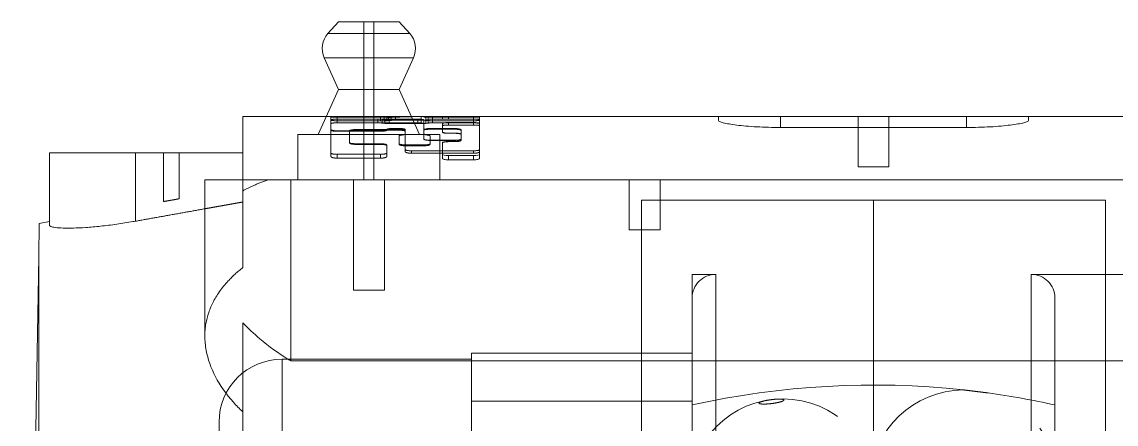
# Model space of a CAD drawing. Header units: millimetres. Extents: x -654804 to -654016, y 0 to 722.
# Drawn here: x -654803.1 to -654733.7, y 501.1 to 526.6 of the extents above; entities that cross this region are included whole.
import ezdxf

# ---------------------------------------------------------------- set-up
doc = ezdxf.new("R2010")
doc.units = ezdxf.units.MM
doc.linetypes.add('HIDDEN', pattern=[9.525, 6.35, -3.175])
for name, color, linetype, lineweight in [('Estreito visível (ISO)', 7, 'Continuous', 9), ('OCULTO', 3, 'HIDDEN', 5), ('Visível (ISO)', 7, 'Continuous', 9)]:
    doc.layers.add(name, color=color, linetype=linetype, lineweight=lineweight)

msp = doc.modelspace()

# ---------------------------------------------------------------- linework, layer by layer
at = {"layer": 'Estreito visível (ISO)'}
for p, q in [((-654783.712, 525.902), (-654778.53, 525.902)), ((-654783.953, 524.36), (-654778.289, 524.36)), ((-654776.57, 520.638), (-654776.57, 520.627)), ((-654776.062, 520.638), (-654776.062, 520.482)), ((-654774.492, 520.638), (-654774.492, 520.482)), ((-654755.016, 520.638), (-654755.016, 519.945)), ((-654743.226, 520.638), (-654743.226, 519.945)), ((-654777.24, 519.886), (-654777.24, 519.833)), ((-654775.669, 519.886), (-654775.669, 519.833)), ((-654795.913, 518.338), (-654795.913, 514.007)), ((-654776.062, 518.17), (-654776.062, 517.893)), ((-654774.492, 518.17), (-654774.492, 517.893)), ((-654802.055, 450.668), (-654802.055, 511.754))]:
    msp.add_line(p, q, dxfattribs=at)
at = {"layer": 'OCULTO', "ltscale": 5}
for p, q in [((-654781.443, 526.638), (-654781.443, 516.638)), ((-654780.8, 526.638), (-654780.8, 516.638)), ((-654783.821, 520.638), (-654783.521, 520.638)), ((-654783.521, 520.638), (-654783.521, 520.408)), ((-654783.129, 520.638), (-654783.521, 520.638)), ((-654783.521, 520.408), (-654783.521, 519.811)), ((-654783.406, 520.638), (-654783.406, 520.627)), ((-654783.129, 520.638), (-654783.129, 520.482)), ((-654783.129, 520.638), (-654780.381, 520.638)), ((-654779.988, 520.605), (-654783.129, 520.605)), ((-654780.543, 520.482), (-654783.129, 520.482)), ((-654783.129, 520.482), (-654783.129, 520.239)), ((-654780.543, 520.482), (-654780.543, 520.239)), ((-654778.025, 520.482), (-654780.543, 520.482)), ((-654780.381, 520.638), (-654780.381, 520.373)), ((-654779.988, 520.638), (-654780.381, 520.638)), ((-654780.103, 520.43), (-654780.266, 520.46)), ((-654780.266, 520.46), (-654780.266, 520.226)), ((-654780.151, 520.638), (-654780.151, 520.373)), ((-654780.103, 520.43), (-654780.103, 520.208)), ((-654779.988, 520.638), (-654779.988, 520.406)), ((-654779.988, 520.638), (-654779.893, 520.638)), ((-654779.893, 520.638), (-654779.893, 520.581)), ((-654779.893, 520.638), (-654778.421, 520.638)), ((-654779.873, 520.638), (-654779.873, 520.383)), ((-654778.318, 520.408), (-654779.825, 520.408)), ((-654779.825, 520.408), (-654779.825, 520.196)), ((-654779.71, 520.638), (-654779.71, 520.397)), ((-654779.433, 520.638), (-654779.433, 520.406)), ((-654779.433, 520.406), (-654777.795, 520.406)), ((-654778.025, 520.482), (-654778.025, 520.239)), ((-654777.795, 520.638), (-654777.795, 520.408)), ((-654777.795, 520.408), (-654777.795, 520.196)), ((-654777.632, 520.638), (-654777.632, 520.605)), ((-654774.492, 520.605), (-654777.632, 520.605)), ((-654777.632, 520.408), (-654777.632, 520.196)), ((-654777.517, 520.638), (-654777.517, 520.43)), ((-654777.517, 520.43), (-654777.517, 520.208)), ((-654777.355, 520.638), (-654777.355, 520.46)), ((-654777.355, 520.46), (-654777.355, 520.226)), ((-654777.077, 520.638), (-654777.077, 520.482)), ((-654777.077, 520.482), (-654777.077, 520.239)), ((-654776.062, 520.482), (-654776.062, 520.466)), ((-654774.492, 520.466), (-654776.062, 520.466)), ((-654774.492, 520.482), (-654774.492, 520.239)), ((-654774.231, 520.638), (-654774.231, 520.633)), ((-654774.099, 520.408), (-654774.099, 520.493)), ((-654750.104, 520.638), (-654750.104, 517.461)), ((-654748.139, 520.638), (-654748.139, 517.461)), ((-654783.521, 519.811), (-654783.521, 519.772)), ((-654783.521, 519.772), (-654783.521, 519.364)), ((-654780.381, 520.373), (-654783.129, 520.373)), ((-654783.129, 520.239), (-654780.543, 520.239)), ((-654783.129, 519.737), (-654780.381, 519.737)), ((-654783.129, 519.737), (-654783.129, 519.709)), ((-654780.381, 519.709), (-654783.129, 519.709)), ((-654782.344, 519.737), (-654782.344, 519.709)), ((-654782.344, 519.364), (-654782.344, 519.709)), ((-654781.951, 519.811), (-654781.951, 519.772)), ((-654781.951, 519.811), (-654779.203, 519.811)), ((-654781.951, 519.772), (-654779.203, 519.772)), ((-654778.025, 520.239), (-654780.543, 520.239)), ((-654780.381, 520.373), (-654780.151, 520.373)), ((-654780.381, 519.737), (-654780.381, 519.709)), ((-654779.988, 519.811), (-654779.988, 519.772)), ((-654779.825, 520.196), (-654777.795, 520.196)), ((-654779.595, 519.886), (-654779.203, 519.886)), ((-654779.595, 519.886), (-654779.595, 519.833)), ((-654779.203, 519.833), (-654779.595, 519.833)), ((-654779.203, 519.886), (-654779.203, 519.833)), ((-654779.203, 519.811), (-654779.203, 519.772)), ((-654778.81, 519.811), (-654778.81, 519.544)), ((-654777.632, 519.811), (-654777.632, 520.196)), ((-654777.077, 520.373), (-654774.492, 520.373)), ((-654777.077, 520.239), (-654774.492, 520.239)), ((-654776.455, 520.184), (-654776.455, 520.053)), ((-654776.455, 520.053), (-654776.455, 519.645)), ((-654774.492, 520.259), (-654776.062, 520.259)), ((-654776.062, 520.259), (-654776.062, 520.103)), ((-654774.492, 520.103), (-654776.062, 520.103)), ((-654774.492, 520.239), (-654774.492, 520.103)), ((-654783.521, 519.364), (-654783.521, 518.107)), ((-654782.344, 518.964), (-654782.344, 519.364)), ((-654779.203, 519.407), (-654779.203, 519.364)), ((-654779.203, 519.364), (-654779.203, 518.916)), ((-654778.925, 519.491), (-654779.088, 519.46)), ((-654779.088, 519.46), (-654779.088, 519.458)), ((-654778.925, 519.491), (-654778.925, 519.488)), ((-654778.81, 519.544), (-654778.81, 519.537)), ((-654778.81, 519.537), (-654778.81, 519.364)), ((-654778.81, 519.364), (-654778.81, 518.842)), ((-654777.632, 519.544), (-654777.632, 519.537)), ((-654777.632, 519.364), (-654777.632, 519.537)), ((-654777.632, 519.21), (-654777.632, 519.364)), ((-654777.517, 519.491), (-654777.517, 519.488)), ((-654777.355, 519.46), (-654777.517, 519.491)), ((-654777.355, 519.46), (-654777.355, 519.458)), ((-654777.24, 519.364), (-654777.24, 519.407)), ((-654777.24, 518.916), (-654777.24, 519.364)), ((-654775.669, 519.14), (-654777.24, 519.14)), ((-654775.669, 519.13), (-654777.24, 519.13)), ((-654776.062, 519.587), (-654776.062, 519.578)), ((-654776.062, 519.587), (-654775.669, 519.587)), ((-654776.062, 519.578), (-654775.669, 519.578)), ((-654776.062, 519.065), (-654776.062, 519.048)), ((-654776.062, 519.048), (-654775.669, 519.048)), ((-654775.669, 519.587), (-654775.669, 519.578)), ((-654775.669, 519.14), (-654775.669, 519.13)), ((-654775.669, 519.065), (-654775.669, 519.048)), ((-654775.277, 519.14), (-654775.277, 519.13)), ((-654794.14, 518.338), (-654794.14, 515.253)), ((-654793.158, 518.338), (-654793.158, 515.427)), ((-654781.951, 518.916), (-654781.951, 518.877)), ((-654780.381, 518.916), (-654781.951, 518.916)), ((-654780.381, 518.877), (-654781.951, 518.877)), ((-654780.381, 518.916), (-654780.381, 518.877)), ((-654779.988, 518.842), (-654779.988, 518.789)), ((-654779.988, 518.107), (-654779.988, 518.789)), ((-654779.203, 518.916), (-654779.203, 518.877)), ((-654778.81, 518.842), (-654777.632, 518.842)), ((-654778.81, 518.842), (-654778.81, 518.789)), ((-654777.632, 518.789), (-654778.81, 518.789)), ((-654778.81, 518.789), (-654778.81, 518.412)), ((-654778.418, 518.469), (-654778.418, 518.313)), ((-654778.418, 518.469), (-654774.492, 518.469)), ((-654778.418, 518.313), (-654774.492, 518.313)), ((-654777.632, 518.842), (-654777.632, 518.789)), ((-654777.24, 518.916), (-654777.24, 518.877)), ((-654774.492, 518.469), (-654774.492, 518.313)), ((-654783.129, 518.245), (-654783.129, 518.001)), ((-654783.129, 518.245), (-654780.381, 518.245)), ((-654783.129, 518.001), (-654780.381, 518.001)), ((-654780.381, 518.245), (-654780.381, 518.001)), ((-654748.139, 517.461), (-654750.104, 517.461)), ((-654789.121, 516.638), (-654789.121, 515.918)), ((-654782.104, 516.638), (-654782.104, 509.638)), ((-654780.139, 516.638), (-654780.139, 509.638)), ((-654764.604, 516.638), (-654764.604, 513.461)), ((-654762.639, 516.638), (-654762.639, 513.461)), ((-654789.121, 511.067), (-654789.121, 515.918)), ((-654794.14, 515.253), (-654793.158, 515.427)), ((-654762.639, 513.461), (-654764.604, 513.461)), ((-654760.621, 502.6), (-654760.621, 510.638)), ((-654760.621, 510.638), (-654759.121, 510.638)), ((-654759.121, 450.668), (-654759.121, 510.638)), ((-654739.121, 450.668), (-654739.121, 510.638)), ((-654739.121, 510.638), (-654723.621, 510.638)), ((-654780.139, 509.638), (-654782.104, 509.638)), ((-654737.621, 450.668), (-654737.621, 509.138)), ((-654786.621, 450.668), (-654786.621, 505.263)), ((-654786.621, 505.263), (-654774.621, 505.263)), ((-654774.621, 502.6), (-654774.621, 505.638)), ((-654774.621, 505.638), (-654760.621, 505.638)), ((-654734.418, 505.148), (-654763.825, 505.148)), ((-654774.621, 450.668), (-654774.621, 502.6)), ((-654774.621, 502.6), (-654760.621, 502.6)), ((-654760.621, 502.6), (-654760.621, 501.301)), ((-654790.621, 450.668), (-654790.621, 501.263)), ((-654760.621, 450.668), (-654760.621, 501.301))]:
    msp.add_line(p, q, dxfattribs=at)
msp.add_circle((-654754.871, 496.79), 5.953, dxfattribs=at)
msp.add_circle((-654754.871, 496.79), 5.953, dxfattribs=at)
for centre, radius, start, end in [((-654782.147, 450.638), 70, 90, 91.03063), ((-654782.147, 450.638), 70, 88.23234, 90), ((-654773.903, 450.638), 70, 94.75904, 94.89262), ((-654783.325, 450.638), 70, 85.10738, 85.24096), ((-654759.121, 509.138), 1.5, 90, 180), ((-654739.121, 509.138), 1.5, 0, 90), ((-654786.621, 501.263), 4, 90, 180), ((-654749.121, 450.636), 52.987, 83.84543, 102.53491), ((-654743.371, 497.365), 5.953, 90.66609, 75.30395), ((-654749.121, 450.636), 52.987, 77.46509, 82.12462)]:
    msp.add_arc(centre, radius, start, end, dxfattribs=at)
for centre, major_axis, ratio, start_param, end_param in [((-654783.129, 520.408), (-0.393, 0), 0.189969, 4.712389, 6.283185), ((-654780.543, 520.408), (-0.393, 0), 0.189969, 3.926991, 4.712389), ((-654779.825, 520.482), (-0.393, 0), 0.189969, 0.785398, 1.570796), ((-654777.464, 450.638), (0, -70), 0.857143, 3.157479, 3.182092), ((-654778.025, 520.408), (0.393, 0), 0.189969, 0, 1.570796), ((-654775.203, 450.638), (78.75, 0), 0.888889, 1.570796, 1.601648), ((-654775.203, 450.638), (78.75, 0), 0.888889, 1.558448, 1.570796), ((-654783.129, 519.811), (-0.393, 0), 0.189969, 0, 1.570796), ((-654781.951, 519.737), (-0.393, 0), 0.189969, 4.712389, 6.283185), ((-654780.381, 519.811), (0.393, 0), 0.189969, 4.712389, 6.283185), ((-654774.492, 450.638), (53.995, -53.995), 0.825056, 2.340877, 2.343208), ((-654779.595, 519.811), (-0.393, 0), 0.189969, 4.712389, 6.283185), ((-654779.203, 519.811), (0.393, 0), 0.189969, 0, 1.570796), ((-654779.203, 519.737), (0.393, 0), 0.189969, 0, 1.570796), ((-654783.129, 450.638), (53.995, 53.995), 0.825056, 0.798385, 0.800716), ((-654776.062, 520.184), (-0.393, 0), 0.189969, 4.712389, 6.283185), ((-654774.492, 520.184), (0.393, 0), 0.189969, 0, 1.570796), ((-654778.81, 519.407), (-0.393, 0), 0.189969, 5.497787, 6.283185), ((-654779.595, 450.638), (53.995, 53.995), 0.825056, 0.871389, 0.873712), ((-654779.203, 519.544), (0.393, 0), 0.189969, 5.497787, 6.283185), ((-654777.24, 519.214), (-0.393, 0), 0.189969, 0, 1.570796), ((-654777.24, 519.544), (-0.393, 0), 0.189969, 0.703081, 0.785398), ((-654776.847, 450.638), (53.995, -53.995), 0.825056, 2.267881, 2.270204), ((-654777.632, 519.407), (0.393, 0), 0.189969, 0, 0.785398), ((-654776.062, 519.662), (-0.393, 0), 0.189969, 0, 1.570796), ((-654775.669, 519.513), (0.393, 0), 0.189969, 0, 1.570796), ((-654775.669, 519.214), (0.393, 0), 0.189969, 4.712389, 6.283185), ((-654783.129, 518.319), (-0.393, 0), 0.189969, 0, 1.570796), ((-654781.951, 518.991), (-0.393, 0), 0.189969, 0, 1.570796), ((-654780.381, 518.842), (0.393, 0), 0.189969, 0, 1.570796), ((-654780.381, 518.319), (0.393, 0), 0.189969, 4.712389, 6.283185), ((-654778.81, 518.916), (-0.393, 0), 0.189969, 0, 1.570796), ((-654778.418, 518.543), (-0.393, 0), 0.189969, 0, 1.570796), ((-654777.632, 518.916), (0.393, 0), 0.189969, 4.712389, 6.283185), ((-654774.492, 518.543), (0.393, 0), 0.189969, 4.712389, 6.283185)]:
    msp.add_ellipse(centre, major_axis=major_axis, ratio=ratio, start_param=start_param, end_param=end_param, dxfattribs=at)
for points, knots in [([(-654783.521, 520.621), (-654783.521, 520.623), (-654783.511, 520.624), (-654783.471, 520.626), (-654783.441, 520.626), (-654783.406, 520.627)], [1.7748463, 1.7748463, 1.7748463, 1.7748463, 1.9227615, 1.9227615, 2.0706629, 2.0706629, 2.0706629, 2.0706629]), ([(-654783.129, 520.605), (-654783.178, 520.605), (-654783.231, 520.605), (-654783.327, 520.603), (-654783.371, 520.602), (-654783.441, 520.6), (-654783.471, 520.599), (-654783.511, 520.595), (-654783.521, 520.594), (-654783.521, 520.592)], [1.1834714, 1.1834714, 1.1834714, 1.1834714, 1.3313498, 1.3313498, 1.4792283, 1.4792283, 1.6272048, 1.6272048, 1.7751813, 1.7751813, 1.7751813, 1.7751813]), ([(-654783.129, 520.373), (-654783.178, 520.373), (-654783.231, 520.374), (-654783.327, 520.378), (-654783.371, 520.38), (-654783.441, 520.386), (-654783.471, 520.39), (-654783.511, 520.398), (-654783.521, 520.402), (-654783.521, 520.406)], [1.1850447, 1.1850447, 1.1850447, 1.1850447, 1.3329064, 1.3329064, 1.4807681, 1.4807681, 1.6291967, 1.6291967, 1.7776252, 1.7776252, 1.7776252, 1.7776252]), ([(-654779.988, 520.406), (-654779.988, 520.402), (-654779.998, 520.398), (-654780.038, 520.39), (-654780.068, 520.386), (-654780.138, 520.38), (-654780.182, 520.378), (-654780.279, 520.374), (-654780.331, 520.373), (-654780.381, 520.373)], [0.5924641, 0.5924641, 0.5924641, 0.5924641, 0.7408926, 0.7408926, 0.8893212, 0.8893212, 1.0371829, 1.0371829, 1.1850447, 1.1850447, 1.1850447, 1.1850447]), ([(-654780.151, 520.373), (-654780.101, 520.373), (-654780.049, 520.374), (-654779.952, 520.378), (-654779.908, 520.38), (-654779.873, 520.383), (-654779.873, 520.383), (-654779.873, 520.383)], [0, 0, 0, 0, 0.1478617, 0.1478617, 0.2957235, 0.2957235, 0.2959974, 0.2959974, 0.2959974, 0.2959974]), ([(-654779.893, 520.581), (-654779.92, 520.58), (-654779.942, 520.578), (-654779.978, 520.575), (-654779.988, 520.572), (-654779.988, 520.57)], [0.3255978, 0.3255978, 0.3255978, 0.3255978, 0.4437739, 0.4437739, 0.5917962, 0.5917962, 0.5917962, 0.5917962]), ([(-654779.71, 520.397), (-654779.71, 520.397), (-654779.71, 520.397), (-654779.675, 520.4), (-654779.631, 520.402), (-654779.535, 520.406), (-654779.482, 520.406), (-654779.433, 520.406)], [0.889348, 0.889348, 0.889348, 0.889348, 0.8896219, 0.8896219, 1.0374745, 1.0374745, 1.185327, 1.185327, 1.185327, 1.185327]), ([(-654777.795, 520.406), (-654777.746, 520.406), (-654777.693, 520.406), (-654777.597, 520.402), (-654777.552, 520.4), (-654777.518, 520.397), (-654777.518, 520.397), (-654777.517, 520.397)], [1.185327, 1.185327, 1.185327, 1.185327, 1.3331796, 1.3331796, 1.4810322, 1.4810322, 1.4813061, 1.4813061, 1.4813061, 1.4813061]), ([(-654777.355, 520.383), (-654777.355, 520.383), (-654777.355, 520.383), (-654777.32, 520.38), (-654777.276, 520.378), (-654777.179, 520.374), (-654777.127, 520.373), (-654777.077, 520.373)], [-0.2959974, -0.2959974, -0.2959974, -0.2959974, -0.2957235, -0.2957235, -0.1478617, -0.1478617, 0, 0, 0, 0]), ([(-654776.062, 520.466), (-654776.111, 520.466), (-654776.164, 520.467), (-654776.261, 520.47), (-654776.305, 520.472), (-654776.373, 520.476), (-654776.402, 520.479), (-654776.422, 520.482)], [1.1843125, 1.1843125, 1.1843125, 1.1843125, 1.3321832, 1.3321832, 1.4800539, 1.4800539, 1.6227657, 1.6227657, 1.6227657, 1.6227657]), ([(-654774.099, 520.592), (-654774.099, 520.594), (-654774.109, 520.595), (-654774.149, 520.599), (-654774.179, 520.6), (-654774.249, 520.602), (-654774.293, 520.603), (-654774.39, 520.605), (-654774.442, 520.605), (-654774.492, 520.605)], [0.5917616, 0.5917616, 0.5917616, 0.5917616, 0.7397381, 0.7397381, 0.8877146, 0.8877146, 1.035593, 1.035593, 1.1834714, 1.1834714, 1.1834714, 1.1834714]), ([(-654774.279, 520.47), (-654774.299, 520.47), (-654774.32, 520.469), (-654774.39, 520.467), (-654774.442, 520.466), (-654774.492, 520.466)], [0.9697917, 0.9697917, 0.9697917, 0.9697917, 1.0364418, 1.0364418, 1.1843125, 1.1843125, 1.1843125, 1.1843125]), ([(-654774.492, 520.373), (-654774.442, 520.373), (-654774.39, 520.374), (-654774.293, 520.378), (-654774.249, 520.38), (-654774.179, 520.386), (-654774.149, 520.39), (-654774.109, 520.398), (-654774.099, 520.402), (-654774.099, 520.406)], [0, 0, 0, 0, 0.1478617, 0.1478617, 0.2957235, 0.2957235, 0.444152, 0.444152, 0.5925806, 0.5925806, 0.5925806, 0.5925806]), ([(-654774.231, 520.633), (-654774.225, 520.633), (-654774.219, 520.633), (-654774.179, 520.632), (-654774.149, 520.632), (-654774.109, 520.63), (-654774.099, 520.63), (-654774.099, 520.629)], [0.2729278, 0.2729278, 0.2729278, 0.2729278, 0.2957663, 0.2957663, 0.443667, 0.443667, 0.5915677, 0.5915677, 0.5915677, 0.5915677]), ([(-654783.521, 520.196), (-654783.521, 520.201), (-654783.511, 520.207), (-654783.471, 520.218), (-654783.441, 520.222), (-654783.371, 520.23), (-654783.327, 520.233), (-654783.231, 520.238), (-654783.178, 520.239), (-654783.129, 520.239)], [-0.5925115, -0.5925115, -0.5925115, -0.5925115, -0.4441191, -0.4441191, -0.2957268, -0.2957268, -0.1478634, -0.1478634, 0, 0, 0, 0]), ([(-654783.129, 519.709), (-654783.178, 519.709), (-654783.231, 519.711), (-654783.327, 519.718), (-654783.371, 519.722), (-654783.441, 519.734), (-654783.471, 519.741), (-654783.511, 519.756), (-654783.521, 519.764), (-654783.521, 519.772)], [1.1834132, 1.1834132, 1.1834132, 1.1834132, 1.3312924, 1.3312924, 1.4791717, 1.4791717, 1.6271338, 1.6271338, 1.7750959, 1.7750959, 1.7750959, 1.7750959]), ([(-654782.344, 519.709), (-654782.344, 519.717), (-654782.334, 519.726), (-654782.294, 519.741), (-654782.263, 519.749), (-654782.194, 519.76), (-654782.15, 519.764), (-654782.053, 519.771), (-654782, 519.772), (-654781.951, 519.772)], [0.5916355, 0.5916355, 0.5916355, 0.5916355, 0.7395905, 0.7395905, 0.8875455, 0.8875455, 1.0354281, 1.0354281, 1.1833107, 1.1833107, 1.1833107, 1.1833107]), ([(-654780.543, 520.239), (-654780.494, 520.239), (-654780.441, 520.238), (-654780.345, 520.233), (-654780.301, 520.23), (-654780.266, 520.226), (-654780.266, 520.226), (-654780.266, 520.226)], [0, 0, 0, 0, 0.1478634, 0.1478634, 0.2957268, 0.2957268, 0.2959826, 0.2959826, 0.2959826, 0.2959826]), ([(-654779.988, 519.772), (-654779.988, 519.764), (-654779.998, 519.756), (-654780.038, 519.741), (-654780.068, 519.734), (-654780.138, 519.722), (-654780.182, 519.718), (-654780.279, 519.711), (-654780.331, 519.709), (-654780.381, 519.709)], [0.5917305, 0.5917305, 0.5917305, 0.5917305, 0.7396925, 0.7396925, 0.8876546, 0.8876546, 1.0355339, 1.0355339, 1.1834132, 1.1834132, 1.1834132, 1.1834132]), ([(-654780.103, 520.208), (-654780.103, 520.208), (-654780.103, 520.208), (-654780.068, 520.205), (-654780.024, 520.201), (-654779.927, 520.197), (-654779.875, 520.196), (-654779.825, 520.196)], [0.8892185, 0.8892185, 0.8892185, 0.8892185, 0.8894744, 0.8894744, 1.0373289, 1.0373289, 1.1851834, 1.1851834, 1.1851834, 1.1851834]), ([(-654779.595, 519.833), (-654779.645, 519.833), (-654779.697, 519.831), (-654779.794, 519.825), (-654779.838, 519.821), (-654779.908, 519.81), (-654779.938, 519.803), (-654779.978, 519.788), (-654779.988, 519.78), (-654779.988, 519.772)], [0, 0, 0, 0, 0.1478814, 0.1478814, 0.2957629, 0.2957629, 0.4437467, 0.4437467, 0.5917305, 0.5917305, 0.5917305, 0.5917305]), ([(-654778.81, 519.772), (-654778.81, 519.78), (-654778.82, 519.788), (-654778.86, 519.803), (-654778.89, 519.81), (-654778.96, 519.821), (-654779.004, 519.825), (-654779.101, 519.831), (-654779.154, 519.833), (-654779.203, 519.833)], [-0.5917305, -0.5917305, -0.5917305, -0.5917305, -0.4437467, -0.4437467, -0.2957629, -0.2957629, -0.1478814, -0.1478814, 0, 0, 0, 0]), ([(-654779.203, 519.772), (-654779.154, 519.772), (-654779.101, 519.771), (-654779.004, 519.764), (-654778.96, 519.76), (-654778.89, 519.749), (-654778.86, 519.741), (-654778.82, 519.726), (-654778.81, 519.717), (-654778.81, 519.709)], [1.1833107, 1.1833107, 1.1833107, 1.1833107, 1.3311933, 1.3311933, 1.4790758, 1.4790758, 1.6270309, 1.6270309, 1.7749859, 1.7749859, 1.7749859, 1.7749859]), ([(-654777.632, 520.196), (-654777.632, 520.201), (-654777.642, 520.207), (-654777.682, 520.218), (-654777.713, 520.222), (-654777.782, 520.23), (-654777.827, 520.233), (-654777.923, 520.238), (-654777.976, 520.239), (-654778.025, 520.239)], [0.5923992, 0.5923992, 0.5923992, 0.5923992, 0.7407915, 0.7407915, 0.8891839, 0.8891839, 1.0370473, 1.0370473, 1.1849107, 1.1849107, 1.1849107, 1.1849107]), ([(-654777.795, 520.196), (-654777.746, 520.196), (-654777.693, 520.197), (-654777.596, 520.201), (-654777.552, 520.205), (-654777.517, 520.208)], [1.1851834, 1.1851834, 1.1851834, 1.1851834, 1.3331664, 1.3331664, 1.4811494, 1.4811494, 1.4811494, 1.4811494]), ([(-654777.355, 520.226), (-654777.355, 520.226), (-654777.355, 520.226), (-654777.32, 520.23), (-654777.276, 520.233), (-654777.179, 520.238), (-654777.127, 520.239), (-654777.077, 520.239)], [-0.2959826, -0.2959826, -0.2959826, -0.2959826, -0.2957268, -0.2957268, -0.1478634, -0.1478634, 0, 0, 0, 0]), ([(-654776.062, 520.103), (-654776.111, 520.103), (-654776.164, 520.102), (-654776.261, 520.097), (-654776.305, 520.093), (-654776.374, 520.084), (-654776.405, 520.078), (-654776.445, 520.066), (-654776.455, 520.059), (-654776.455, 520.053)], [1.1842072, 1.1842072, 1.1842072, 1.1842072, 1.3320792, 1.3320792, 1.4799511, 1.4799511, 1.6281529, 1.6281529, 1.7763547, 1.7763547, 1.7763547, 1.7763547]), ([(-654774.492, 520.239), (-654774.442, 520.239), (-654774.39, 520.238), (-654774.293, 520.233), (-654774.249, 520.23), (-654774.179, 520.222), (-654774.149, 520.218), (-654774.109, 520.207), (-654774.099, 520.201), (-654774.099, 520.196)], [0, 0, 0, 0, 0.1478634, 0.1478634, 0.2957268, 0.2957268, 0.4441191, 0.4441191, 0.5925115, 0.5925115, 0.5925115, 0.5925115]), ([(-654774.099, 520.053), (-654774.099, 520.059), (-654774.109, 520.066), (-654774.149, 520.078), (-654774.179, 520.084), (-654774.249, 520.093), (-654774.293, 520.097), (-654774.39, 520.102), (-654774.442, 520.103), (-654774.492, 520.103)], [0.5920596, 0.5920596, 0.5920596, 0.5920596, 0.7402614, 0.7402614, 0.8884632, 0.8884632, 1.0363352, 1.0363352, 1.1842072, 1.1842072, 1.1842072, 1.1842072]), ([(-654779.203, 519.407), (-654779.203, 519.416), (-654779.193, 519.426), (-654779.153, 519.444), (-654779.123, 519.452), (-654779.088, 519.458)], [1.7746193, 1.7746193, 1.7746193, 1.7746193, 1.922506, 1.922506, 2.0703915, 2.0703915, 2.0703915, 2.0703915]), ([(-654778.925, 519.488), (-654778.89, 519.494), (-654778.86, 519.502), (-654778.82, 519.519), (-654778.81, 519.529), (-654778.81, 519.537)], [1.4789035, 1.4789035, 1.4789035, 1.4789035, 1.626794, 1.626794, 1.7746886, 1.7746886, 1.7746886, 1.7746886]), ([(-654777.632, 519.537), (-654777.632, 519.529), (-654777.623, 519.519), (-654777.583, 519.502), (-654777.552, 519.494), (-654777.517, 519.488)], [0.5915757, 0.5915757, 0.5915757, 0.5915757, 0.7394703, 0.7394703, 0.8873608, 0.8873608, 0.8873608, 0.8873608]), ([(-654777.24, 519.13), (-654777.289, 519.13), (-654777.342, 519.132), (-654777.438, 519.14), (-654777.483, 519.147), (-654777.552, 519.161), (-654777.583, 519.17), (-654777.623, 519.19), (-654777.632, 519.2), (-654777.632, 519.21)], [0, 0, 0, 0, 0.1478846, 0.1478846, 0.2957692, 0.2957692, 0.4436674, 0.4436674, 0.5915655, 0.5915655, 0.5915655, 0.5915655]), ([(-654777.355, 519.458), (-654777.32, 519.452), (-654777.29, 519.444), (-654777.25, 519.426), (-654777.24, 519.416), (-654777.24, 519.407)], [0.2957707, 0.2957707, 0.2957707, 0.2957707, 0.4436562, 0.4436562, 0.5915429, 0.5915429, 0.5915429, 0.5915429]), ([(-654776.455, 519.645), (-654776.455, 519.636), (-654776.445, 519.627), (-654776.405, 519.611), (-654776.375, 519.603), (-654776.305, 519.591), (-654776.261, 519.586), (-654776.164, 519.579), (-654776.111, 519.578), (-654776.062, 519.578)], [-0.5915975, -0.5915975, -0.5915975, -0.5915975, -0.4436808, -0.4436808, -0.2957641, -0.2957641, -0.1478821, -0.1478821, 0, 0, 0, 0]), ([(-654776.455, 518.964), (-654776.455, 518.974), (-654776.445, 518.986), (-654776.405, 519.007), (-654776.375, 519.016), (-654776.305, 519.031), (-654776.261, 519.037), (-654776.164, 519.046), (-654776.111, 519.048), (-654776.062, 519.048)], [-0.5916355, -0.5916355, -0.5916355, -0.5916355, -0.4436985, -0.4436985, -0.2957616, -0.2957616, -0.1478808, -0.1478808, 0, 0, 0, 0]), ([(-654775.669, 519.578), (-654775.62, 519.578), (-654775.568, 519.576), (-654775.471, 519.569), (-654775.427, 519.564), (-654775.357, 519.551), (-654775.327, 519.544), (-654775.287, 519.527), (-654775.277, 519.517), (-654775.277, 519.508)], [1.1831151, 1.1831151, 1.1831151, 1.1831151, 1.3309997, 1.3309997, 1.4788844, 1.4788844, 1.6267825, 1.6267825, 1.7746806, 1.7746806, 1.7746806, 1.7746806]), ([(-654775.277, 519.21), (-654775.277, 519.2), (-654775.287, 519.19), (-654775.327, 519.17), (-654775.357, 519.161), (-654775.427, 519.147), (-654775.471, 519.14), (-654775.568, 519.132), (-654775.62, 519.13), (-654775.669, 519.13)], [-0.5915655, -0.5915655, -0.5915655, -0.5915655, -0.4436674, -0.4436674, -0.2957692, -0.2957692, -0.1478846, -0.1478846, 0, 0, 0, 0]), ([(-654775.669, 519.048), (-654775.62, 519.048), (-654775.568, 519.05), (-654775.471, 519.059), (-654775.427, 519.065), (-654775.357, 519.08), (-654775.327, 519.089), (-654775.287, 519.109), (-654775.277, 519.12), (-654775.277, 519.13)], [1.1831617, 1.1831617, 1.1831617, 1.1831617, 1.3310459, 1.3310459, 1.47893, 1.47893, 1.6268422, 1.6268422, 1.7747544, 1.7747544, 1.7747544, 1.7747544]), ([(-654781.951, 518.877), (-654782, 518.877), (-654782.053, 518.879), (-654782.15, 518.888), (-654782.194, 518.895), (-654782.263, 518.91), (-654782.294, 518.92), (-654782.334, 518.941), (-654782.344, 518.953), (-654782.344, 518.964)], [0, 0, 0, 0, 0.1478826, 0.1478826, 0.2957652, 0.2957652, 0.4437202, 0.4437202, 0.5916752, 0.5916752, 0.5916752, 0.5916752]), ([(-654779.988, 518.789), (-654779.988, 518.8), (-654779.998, 518.812), (-654780.038, 518.834), (-654780.068, 518.844), (-654780.138, 518.859), (-654780.182, 518.866), (-654780.279, 518.875), (-654780.331, 518.877), (-654780.381, 518.877)], [0.5917951, 0.5917951, 0.5917951, 0.5917951, 0.7397872, 0.7397872, 0.8877794, 0.8877794, 1.0356569, 1.0356569, 1.1835344, 1.1835344, 1.1835344, 1.1835344]), ([(-654778.81, 518.789), (-654778.86, 518.789), (-654778.912, 518.791), (-654779.009, 518.8), (-654779.053, 518.807), (-654779.123, 518.823), (-654779.153, 518.833), (-654779.193, 518.854), (-654779.203, 518.866), (-654779.203, 518.877)], [1.1834132, 1.1834132, 1.1834132, 1.1834132, 1.3312946, 1.3312946, 1.479176, 1.479176, 1.6271598, 1.6271598, 1.7751436, 1.7751436, 1.7751436, 1.7751436]), ([(-654778.81, 518.412), (-654778.81, 518.4), (-654778.8, 518.387), (-654778.76, 518.362), (-654778.73, 518.351), (-654778.66, 518.333), (-654778.616, 518.326), (-654778.519, 518.315), (-654778.467, 518.313), (-654778.418, 518.313)], [-0.5921476, -0.5921476, -0.5921476, -0.5921476, -0.4439457, -0.4439457, -0.2957439, -0.2957439, -0.147872, -0.147872, 0, 0, 0, 0]), ([(-654777.24, 518.877), (-654777.24, 518.866), (-654777.25, 518.854), (-654777.29, 518.833), (-654777.32, 518.823), (-654777.39, 518.807), (-654777.434, 518.8), (-654777.531, 518.791), (-654777.583, 518.789), (-654777.632, 518.789)], [0.5916827, 0.5916827, 0.5916827, 0.5916827, 0.7396665, 0.7396665, 0.8876503, 0.8876503, 1.0355317, 1.0355317, 1.1834132, 1.1834132, 1.1834132, 1.1834132]), ([(-654774.492, 518.313), (-654774.442, 518.313), (-654774.39, 518.315), (-654774.293, 518.326), (-654774.249, 518.333), (-654774.179, 518.351), (-654774.149, 518.362), (-654774.109, 518.387), (-654774.099, 518.4), (-654774.099, 518.412)], [0, 0, 0, 0, 0.147872, 0.147872, 0.2957439, 0.2957439, 0.4439457, 0.4439457, 0.5921476, 0.5921476, 0.5921476, 0.5921476]), ([(-654783.521, 518.107), (-654783.521, 518.094), (-654783.511, 518.08), (-654783.471, 518.054), (-654783.441, 518.042), (-654783.371, 518.023), (-654783.327, 518.015), (-654783.231, 518.004), (-654783.178, 518.001), (-654783.129, 518.001)], [-0.5925115, -0.5925115, -0.5925115, -0.5925115, -0.4441191, -0.4441191, -0.2957268, -0.2957268, -0.1478634, -0.1478634, 0, 0, 0, 0]), ([(-654780.381, 518.001), (-654780.331, 518.001), (-654780.279, 518.004), (-654780.182, 518.015), (-654780.138, 518.023), (-654780.068, 518.042), (-654780.038, 518.054), (-654779.998, 518.08), (-654779.988, 518.094), (-654779.988, 518.107)], [0, 0, 0, 0, 0.1478634, 0.1478634, 0.2957268, 0.2957268, 0.4441191, 0.4441191, 0.5925115, 0.5925115, 0.5925115, 0.5925115]), ([(-654789.121, 515.918), (-654788.904, 516.04), (-654788.669, 516.159), (-654788.131, 516.401), (-654787.824, 516.524), (-654787.497, 516.638)], [70.462753, 70.462753, 70.462753, 70.462753, 71.634243, 71.634243, 72.967029, 72.967029, 72.967029, 72.967029]), ([(-654794.14, 515.253), (-654794.14, 515.253), (-654794.128, 515.255), (-654794.078, 515.264), (-654794.041, 515.27), (-654793.954, 515.285), (-654793.898, 515.295), (-654793.777, 515.316), (-654793.711, 515.327), (-654793.65, 515.338)], [2.2386215, 2.2386215, 2.2386215, 2.2386215, 2.4233474, 2.4233474, 2.6080733, 2.6080733, 2.7958644, 2.7958644, 2.9836555, 2.9836555, 2.9836555, 2.9836555]), ([(-654793.65, 515.338), (-654793.588, 515.349), (-654793.522, 515.36), (-654793.401, 515.382), (-654793.346, 515.392), (-654793.258, 515.408), (-654793.221, 515.415), (-654793.17, 515.424), (-654793.158, 515.427), (-654793.158, 515.427)], [0, 0, 0, 0, 0.18754, 0.18754, 0.3750801, 0.3750801, 0.5609369, 0.5609369, 0.7467938, 0.7467938, 0.7467938, 0.7467938]), ([(-654791.521, 506.727), (-654791.521, 506.96), (-654791.504, 507.188), (-654791.4, 507.884), (-654791.252, 508.366), (-654790.776, 509.313), (-654790.45, 509.778), (-654789.768, 510.513), (-654789.461, 510.796), (-654789.121, 511.067)], [20.738858, 20.738858, 20.738858, 20.738858, 22.077142, 22.077142, 24.919965, 24.919965, 27.762787, 27.762787, 29.6255, 29.6255, 29.6255, 29.6255]), ([(-654741.861, 503.124), (-654741.861, 503.124), (-654741.871, 503.125), (-654741.936, 503.133), (-654741.992, 503.14), (-654742.141, 503.158), (-654742.236, 503.17), (-654742.442, 503.195), (-654742.552, 503.209), (-654742.75, 503.233), (-654742.86, 503.246), (-654743.066, 503.272), (-654743.161, 503.283), (-654743.31, 503.302), (-654743.365, 503.309), (-654743.431, 503.317), (-654743.441, 503.318), (-654743.441, 503.318)], [0, 0, 0, 0, 0.0198918, 0.0198918, 0.0397835, 0.0397835, 0.0596753, 0.0596753, 0.0795671, 0.0795671, 0.0994588, 0.0994588, 0.1193506, 0.1193506, 0.1392423, 0.1392423, 0.1591341, 0.1591341, 0.1591341, 0.1591341]), ([(-654754.799, 502.67), (-654754.799, 502.68), (-654754.809, 502.694), (-654754.875, 502.716), (-654754.931, 502.725), (-654755.08, 502.732), (-654755.176, 502.732), (-654755.382, 502.721), (-654755.493, 502.71), (-654755.691, 502.686), (-654755.802, 502.67), (-654756.008, 502.631), (-654756.103, 502.608), (-654756.253, 502.564), (-654756.309, 502.542), (-654756.375, 502.503), (-654756.384, 502.487), (-654756.384, 502.467), (-654756.375, 502.453), (-654756.309, 502.431), (-654756.253, 502.422), (-654756.103, 502.414), (-654756.008, 502.415), (-654755.802, 502.426), (-654755.691, 502.436), (-654755.493, 502.46), (-654755.382, 502.477), (-654755.176, 502.516), (-654755.08, 502.539), (-654754.931, 502.583), (-654754.875, 502.605), (-654754.809, 502.643), (-654754.799, 502.659), (-654754.799, 502.67)], [0, 0, 0, 0, 0.0199596, 0.0199596, 0.0399192, 0.0399192, 0.0598788, 0.0598788, 0.0798384, 0.0798384, 0.099798, 0.099798, 0.1197576, 0.1197576, 0.1397172, 0.1397172, 0.1596768, 0.1596768, 0.1796364, 0.1796364, 0.199596, 0.199596, 0.2195556, 0.2195556, 0.2395152, 0.2395152, 0.2594748, 0.2594748, 0.2794344, 0.2794344, 0.299394, 0.299394, 0.3193536, 0.3193536, 0.3193536, 0.3193536]), ([(-654754.799, 502.67), (-654754.799, 502.659), (-654754.809, 502.643), (-654754.875, 502.605), (-654754.931, 502.583), (-654755.08, 502.538), (-654755.176, 502.516), (-654755.382, 502.477), (-654755.493, 502.46), (-654755.691, 502.436), (-654755.802, 502.426), (-654756.008, 502.415), (-654756.103, 502.414), (-654756.253, 502.422), (-654756.309, 502.431), (-654756.375, 502.453), (-654756.384, 502.467), (-654756.384, 502.487), (-654756.375, 502.503), (-654756.309, 502.542), (-654756.253, 502.564), (-654756.103, 502.608), (-654756.008, 502.63), (-654755.802, 502.669), (-654755.691, 502.686), (-654755.493, 502.71), (-654755.382, 502.72), (-654755.176, 502.732), (-654755.08, 502.732), (-654754.931, 502.725), (-654754.875, 502.716), (-654754.809, 502.694), (-654754.799, 502.68), (-654754.799, 502.67)], [0, 0, 0, 0, 0.0199596, 0.0199596, 0.0399192, 0.0399192, 0.0598788, 0.0598788, 0.0798384, 0.0798384, 0.099798, 0.099798, 0.1197576, 0.1197576, 0.1397172, 0.1397172, 0.1596768, 0.1596768, 0.1796364, 0.1796364, 0.199596, 0.199596, 0.2195556, 0.2195556, 0.2395152, 0.2395152, 0.2594748, 0.2594748, 0.2794344, 0.2794344, 0.299394, 0.299394, 0.3193536, 0.3193536, 0.3193536, 0.3193536])]:
    msp.add_open_spline(points, degree=3, knots=knots, dxfattribs=at)
msp.add_rational_spline([(-654789.121, 515.222), (-654790.325, 515.007), (-654791.521, 514.793)], [1, 1.0000153834, 1.00001996126], degree=2, dxfattribs=at)
at = {"layer": 'Visível (ISO)'}
for p, q in [((-654783.05, 526.638), (-654783.712, 525.902)), ((-654783.05, 526.638), (-654779.193, 526.638)), ((-654779.193, 526.638), (-654778.53, 525.902)), ((-654783.05, 522.353), (-654783.953, 524.36)), ((-654779.193, 522.353), (-654778.289, 524.36)), ((-654783.05, 522.353), (-654784.336, 519.495)), ((-654783.05, 522.353), (-654779.193, 522.353)), ((-654779.193, 522.353), (-654777.907, 519.495)), ((-654789.121, 520.638), (-654789.121, 516.638)), ((-654789.121, 520.638), (-654783.821, 520.638)), ((-654778.421, 520.638), (-654777.632, 520.638)), ((-654777.795, 520.408), (-654778.318, 520.408)), ((-654777.632, 520.638), (-654777.632, 520.638)), ((-654777.632, 520.638), (-654776.57, 520.638)), ((-654777.355, 520.46), (-654777.517, 520.43)), ((-654774.492, 520.482), (-654777.077, 520.482)), ((-654776.57, 520.638), (-654776.455, 520.638)), ((-654776.455, 520.638), (-654776.455, 520.493)), ((-654776.062, 520.638), (-654776.455, 520.638)), ((-654776.062, 520.638), (-654774.492, 520.638)), ((-654774.099, 520.638), (-654774.492, 520.638)), ((-654774.099, 520.638), (-654774.099, 520.493)), ((-654774.099, 520.638), (-654758.946, 520.638)), ((-654774.099, 519.364), (-654774.099, 520.408)), ((-654758.946, 520.638), (-654758.946, 520.39)), ((-654755.016, 520.638), (-654758.946, 520.638)), ((-654755.016, 520.638), (-654743.226, 520.638)), ((-654739.296, 520.638), (-654743.226, 520.638)), ((-654739.296, 520.638), (-654739.296, 520.39)), ((-654739.296, 520.638), (-654724.144, 520.638)), ((-654777.632, 519.544), (-654777.632, 519.811)), ((-654777.24, 519.886), (-654775.669, 519.886)), ((-654775.669, 519.833), (-654777.24, 519.833)), ((-654775.277, 519.811), (-654775.277, 519.364)), ((-654743.226, 519.945), (-654755.016, 519.945)), ((-654785.621, 519.495), (-654776.621, 519.495)), ((-654785.621, 519.495), (-654785.621, 516.638)), ((-654776.621, 519.495), (-654776.621, 516.638)), ((-654775.669, 519.065), (-654776.062, 519.065)), ((-654775.277, 519.364), (-654775.277, 519.14)), ((-654774.099, 518.245), (-654774.099, 519.364)), ((-654801.371, 518.338), (-654801.371, 513.743)), ((-654795.913, 518.338), (-654801.371, 518.338)), ((-654795.913, 518.338), (-654789.121, 518.338)), ((-654776.455, 518.991), (-654776.455, 518.245)), ((-654776.455, 518.245), (-654776.455, 518.001)), ((-654776.062, 518.17), (-654774.492, 518.17)), ((-654774.492, 517.893), (-654776.062, 517.893)), ((-654774.099, 518.245), (-654774.099, 518.001)), ((-654786.063, 516.638), (-654791.521, 516.638)), ((-654791.521, 516.638), (-654791.521, 506.727)), ((-654786.063, 516.638), (-654712.18, 516.638)), ((-654786.063, 516.638), (-654786.063, 505.148)), ((-654763.825, 515.342), (-654763.825, 500.638)), ((-654763.825, 515.342), (-654749.121, 515.342)), ((-654749.121, 515.342), (-654734.418, 515.342)), ((-654749.121, 515.342), (-654749.121, 500.638)), ((-654734.418, 515.342), (-654734.418, 500.638)), ((-654802.055, 511.754), (-654802.019, 513.864)), ((-654802.019, 513.864), (-654801.371, 513.978)), ((-654802.055, 511.754), (-654803.122, 450.668)), ((-654789.121, 507.569), (-654789.121, 500.638)), ((-654763.825, 505.148), (-654786.063, 505.148)), ((-654712.18, 505.148), (-654734.418, 505.148))]:
    msp.add_line(p, q, dxfattribs=at)
for centre, radius, start, end in [((-654782.651, 524.946), 1.429, 138.01279, 204.22775), ((-654779.592, 524.946), 1.429, 335.77225, 41.98721), ((-654777.829, 450.638), 70, 88.96937, 89.83933)]:
    msp.add_arc(centre, radius, start, end, dxfattribs=at)
for centre, major_axis, ratio, start_param, end_param in [((-654777.464, 450.638), (0, -70), 0.857143, 3.144397, 3.157479), ((-654777.795, 520.482), (-0.393, 0), 0.189969, 1.570796, 2.356194), ((-654777.077, 520.408), (-0.393, 0), 0.189969, 4.712389, 5.497787), ((-654774.492, 520.408), (0.393, 0), 0.189969, 0, 1.570796), ((-654777.24, 519.811), (-0.393, 0), 0.189969, 4.712389, 6.283185), ((-654775.669, 519.811), (0.393, 0), 0.189969, 0, 1.570796), ((-654777.24, 519.544), (-0.393, 0), 0.189969, 0, 0.703081), ((-654776.062, 518.991), (-0.393, 0), 0.189969, 4.712389, 6.283185), ((-654775.669, 519.14), (0.393, 0), 0.189969, 4.712389, 6.283185), ((-654776.062, 518.245), (-0.393, 0), 0.189969, 0, 1.570796), ((-654774.492, 518.245), (0.393, 0), 0.189969, 4.712389, 6.283185)]:
    msp.add_ellipse(centre, major_axis=major_axis, ratio=ratio, start_param=start_param, end_param=end_param, dxfattribs=at)
for points, knots in [([(-654776.455, 520.621), (-654776.455, 520.623), (-654776.465, 520.624), (-654776.505, 520.626), (-654776.535, 520.626), (-654776.57, 520.627)], [1.7748463, 1.7748463, 1.7748463, 1.7748463, 1.9227615, 1.9227615, 2.0706629, 2.0706629, 2.0706629, 2.0706629]), ([(-654776.422, 520.482), (-654776.423, 520.482), (-654776.424, 520.483), (-654776.445, 520.486), (-654776.455, 520.489), (-654776.455, 520.493)], [1.6227657, 1.6227657, 1.6227657, 1.6227657, 1.6282844, 1.6282844, 1.7765148, 1.7765148, 1.7765148, 1.7765148]), ([(-654774.099, 520.493), (-654774.099, 520.489), (-654774.109, 520.486), (-654774.149, 520.479), (-654774.179, 520.476), (-654774.233, 520.473), (-654774.255, 520.471), (-654774.279, 520.47)], [0.5921103, 0.5921103, 0.5921103, 0.5921103, 0.7403407, 0.7403407, 0.8885711, 0.8885711, 0.9697917, 0.9697917, 0.9697917, 0.9697917]), ([(-654755.016, 519.945), (-654755.263, 519.945), (-654755.518, 519.949), (-654756.026, 519.963), (-654756.278, 519.973), (-654756.761, 520.001), (-654756.993, 520.018), (-654757.421, 520.056), (-654757.618, 520.077), (-654757.967, 520.12), (-654758.131, 520.144), (-654758.421, 520.194), (-654758.546, 520.22), (-654758.747, 520.272), (-654758.823, 520.297), (-654758.923, 520.346), (-654758.946, 520.369), (-654758.946, 520.39)], [11.866918, 11.866918, 11.866918, 11.866918, 12.607281, 12.607281, 13.347643, 13.347643, 14.088006, 14.088006, 14.828369, 14.828369, 15.572886, 15.572886, 16.317404, 16.317404, 17.061921, 17.061921, 17.806439, 17.806439, 17.806439, 17.806439]), ([(-654739.296, 520.39), (-654739.296, 520.369), (-654739.32, 520.346), (-654739.419, 520.297), (-654739.495, 520.272), (-654739.696, 520.22), (-654739.821, 520.194), (-654740.109, 520.145), (-654740.273, 520.121), (-654740.621, 520.077), (-654740.818, 520.056), (-654741.247, 520.018), (-654741.479, 520.001), (-654741.963, 519.973), (-654742.216, 519.963), (-654742.724, 519.949), (-654742.979, 519.945), (-654743.226, 519.945)], [5.927396, 5.927396, 5.927396, 5.927396, 6.670757, 6.670757, 7.414118, 7.414118, 8.157479, 8.157479, 8.90084, 8.90084, 9.642359, 9.642359, 10.383879, 10.383879, 11.125398, 11.125398, 11.866918, 11.866918, 11.866918, 11.866918]), ([(-654777.24, 519.833), (-654777.289, 519.833), (-654777.342, 519.831), (-654777.438, 519.825), (-654777.483, 519.821), (-654777.552, 519.81), (-654777.583, 519.803), (-654777.623, 519.788), (-654777.632, 519.78), (-654777.632, 519.772)], [0, 0, 0, 0, 0.1478814, 0.1478814, 0.2957629, 0.2957629, 0.4437467, 0.4437467, 0.5917305, 0.5917305, 0.5917305, 0.5917305]), ([(-654775.277, 519.772), (-654775.277, 519.78), (-654775.287, 519.788), (-654775.327, 519.803), (-654775.357, 519.81), (-654775.427, 519.821), (-654775.471, 519.825), (-654775.568, 519.831), (-654775.62, 519.833), (-654775.669, 519.833)], [-0.5917305, -0.5917305, -0.5917305, -0.5917305, -0.4437467, -0.4437467, -0.2957629, -0.2957629, -0.1478814, -0.1478814, 0, 0, 0, 0]), ([(-654776.062, 517.893), (-654776.111, 517.893), (-654776.164, 517.896), (-654776.261, 517.907), (-654776.305, 517.915), (-654776.374, 517.935), (-654776.405, 517.947), (-654776.445, 517.973), (-654776.455, 517.988), (-654776.455, 518.001)], [-1.1851834, -1.1851834, -1.1851834, -1.1851834, -1.0373234, -1.0373234, -0.8894634, -0.8894634, -0.7409974, -0.7409974, -0.5925314, -0.5925314, -0.5925314, -0.5925314]), ([(-654774.099, 518.001), (-654774.099, 517.988), (-654774.109, 517.973), (-654774.149, 517.947), (-654774.179, 517.935), (-654774.249, 517.915), (-654774.293, 517.907), (-654774.39, 517.896), (-654774.442, 517.893), (-654774.492, 517.893)], [0.5925314, 0.5925314, 0.5925314, 0.5925314, 0.7409974, 0.7409974, 0.8894634, 0.8894634, 1.0373234, 1.0373234, 1.1851834, 1.1851834, 1.1851834, 1.1851834]), ([(-654795.913, 514.007), (-654795.968, 513.998), (-654796.022, 513.988), (-654796.076, 513.978), (-654796.413, 513.92), (-654796.76, 513.865), (-654797.452, 513.768), (-654797.797, 513.725), (-654798.456, 513.656), (-654798.772, 513.629), (-654799.355, 513.59), (-654799.622, 513.578), (-654800.093, 513.566), (-654800.313, 513.566), (-654800.698, 513.578), (-654800.863, 513.589), (-654801.126, 513.622), (-654801.224, 513.643), (-654801.344, 513.69), (-654801.371, 513.716), (-654801.371, 513.743)], [-0.165071, -0.165071, -0.165071, -0.165071, 0, 0, 0, 1.02409, 1.02409, 2.048179, 2.048179, 3.072269, 3.072269, 4.096358, 4.096358, 5.115918, 5.115918, 6.135477, 6.135477, 7.155037, 7.155037, 8.092817, 8.092817, 8.092817, 8.092817]), ([(-654786.063, 505.148), (-654786.109, 505.176), (-654786.154, 505.203), (-654786.848, 505.632), (-654787.465, 506.077), (-654788.42, 506.878), (-654788.787, 507.221), (-654789.121, 507.569)], [47.993227, 47.993227, 47.993227, 47.993227, 48.182006, 48.182006, 50.920794, 50.920794, 52.840591, 52.840591, 52.840591, 52.840591]), ([(-654789.121, 501.935), (-654789.329, 502.128), (-654789.524, 502.327), (-654790.172, 503.048), (-654790.555, 503.595), (-654791.135, 504.705), (-654791.332, 505.267), (-654791.493, 506.125), (-654791.521, 506.43), (-654791.521, 506.727)], [11.729144, 11.729144, 11.729144, 11.729144, 12.929825, 12.929825, 15.97893, 15.97893, 19.028036, 19.028036, 20.738858, 20.738858, 20.738858, 20.738858])]:
    msp.add_open_spline(points, degree=3, knots=knots, dxfattribs=at)
msp.add_rational_spline([(-654791.521, 514.793), (-654793.731, 514.398), (-654795.913, 514.007)], [1.00001996126, 1.00002841802, 1], degree=2, dxfattribs=at)

doc.saveas('drawing.dxf')
